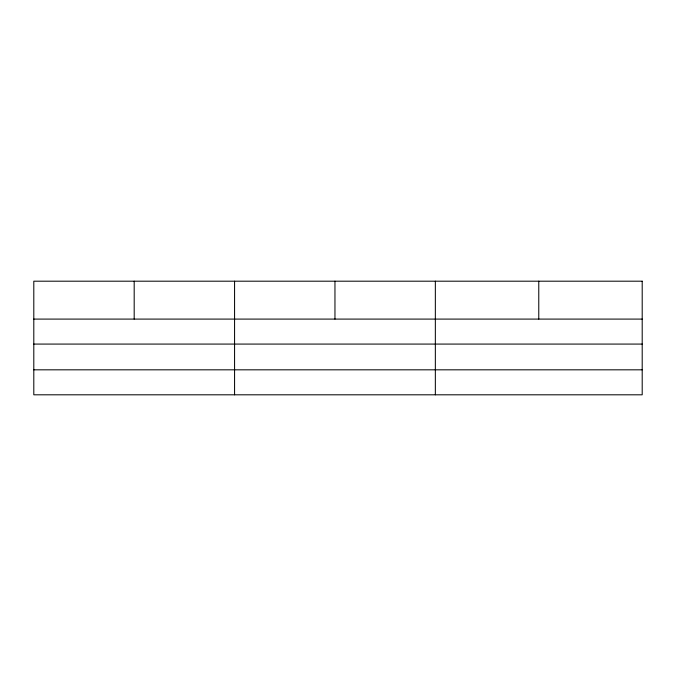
<?xml version="1.0" encoding="UTF-8"?>
<svg xmlns="http://www.w3.org/2000/svg" width="676" height="676" viewBox="0 0 676 676"><rect width="100%" height="100%" fill="white"/><g stroke="black" fill="none" stroke-linecap="round" stroke-linejoin="round"><path stroke-width="1.01" d="M33.8 319.089L642.2 319.089M33.8 344.076L642.2 344.076M33.8 369.823L642.2 369.823M538.772 281.191L538.772 319.089M435.344 281.191L435.344 394.809M334.958 281.191L334.958 319.089M234.572 281.191L234.572 394.809M134.186 281.191L134.186 319.089M642.2 281.191L33.8 281.191L33.8 394.809L642.2 394.809L642.2 281.191"/></g></svg>
